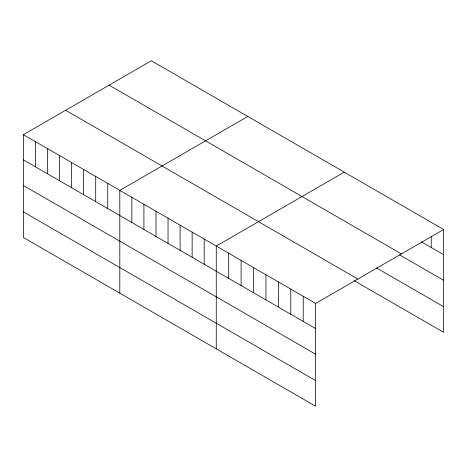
<?xml version="1.0" encoding="UTF-8"?>
<svg xmlns="http://www.w3.org/2000/svg" width="467" height="467" viewBox="0 0 467 467"><rect width="100%" height="100%" fill="white"/><g stroke="black" fill="none" stroke-linecap="round" stroke-linejoin="round"><path stroke-width="0.7" d="M23.35 134.671L315.639 303.427L315.639 406.232L23.35 237.481L23.35 134.671L151.361 60.768L443.65 229.519L443.65 332.329L354.208 280.69M247.814 116.452L119.809 190.361L119.809 293.171M344.272 172.142L216.262 246.051L216.262 348.855M315.639 303.427L443.65 229.519M421.292 241.789L443.65 254.696M109.115 85.157L401.41 253.908M399.548 254.854L443.65 280.317M376.571 267.982L443.65 306.708M65.59 110.282L357.885 279.038M23.35 159.848L315.639 328.605M23.35 185.469L315.639 354.219M23.35 211.86L315.639 380.617M431.228 236.734L431.228 247.528M303.217 296.253L303.217 321.43M290.795 289.079L290.795 314.262M278.373 281.91L278.373 307.088M265.951 274.736L265.951 299.913M253.528 267.562L253.528 292.745M241.106 260.393L241.106 285.57M228.684 253.219L228.684 278.402M204.207 239.086L204.207 264.264M192.147 232.128L192.147 257.305M180.093 225.164L180.093 250.341M168.032 218.206L168.032 243.383M155.978 211.242L155.978 236.425M143.918 204.283L143.918 229.46M131.863 197.319L131.863 222.502M107.749 183.397L107.749 208.58M95.694 176.438L95.694 201.616M83.634 169.474L83.634 194.657M71.579 162.516L71.579 187.693M59.519 155.558L59.519 180.735M47.465 148.594L47.465 173.771M35.404 141.635L35.404 166.812"/></g></svg>
